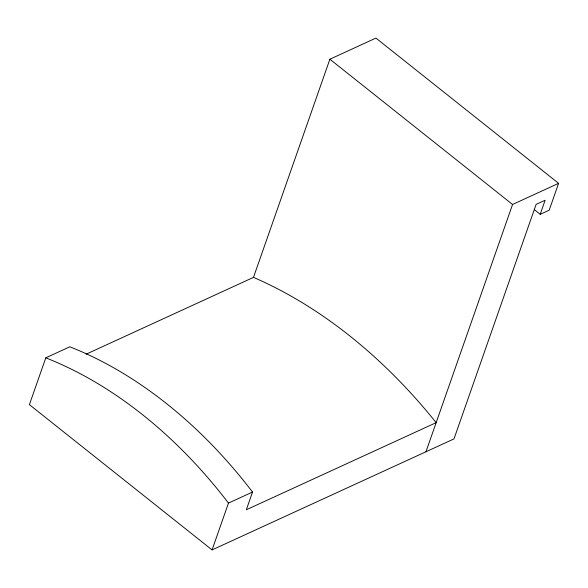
<?xml version="1.0" encoding="UTF-8"?>
<svg xmlns="http://www.w3.org/2000/svg" width="588" height="588" viewBox="0 0 588 588"><rect width="100%" height="100%" fill="white"/><g stroke="black" fill="none" stroke-linecap="round" stroke-linejoin="round"><path stroke-width="0.88" d="M86.135 354.182L253.479 277.382A459.331 320.93 65.3 0 1 436.156 422.647L246.335 509.767L252.531 492.06A414.805 289.825 65.3 0 0 69.854 346.795L45.798 357.835L29.4 404.654L212.077 549.912L453.995 438.891L536.124 204.367L545.127 200.236L540.196 214.319L534.463 209.762M253.479 277.382L329.883 59.219L375.923 38.088L558.6 183.346L549.199 210.188L540.196 214.319M212.077 549.912L228.475 503.1L252.531 492.06M425.962 451.753L512.56 204.477L558.6 183.346M329.883 59.219L512.56 204.477M45.798 357.835A414.805 289.825 65.3 0 1 228.475 503.1"/></g></svg>
